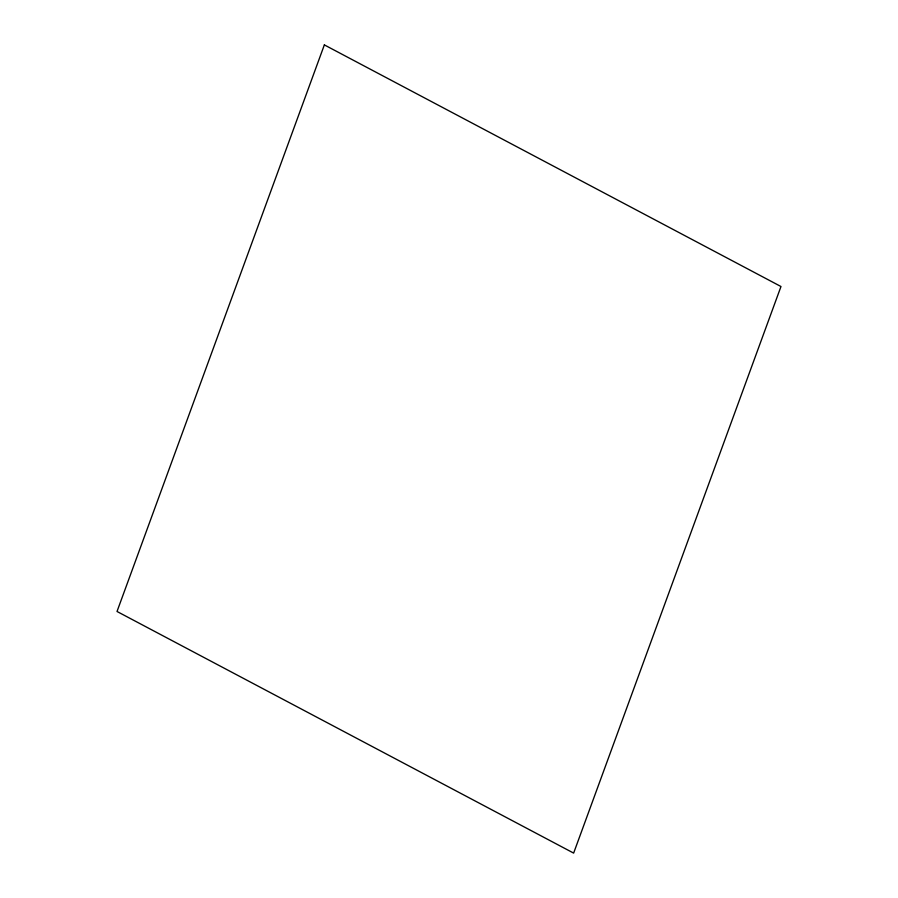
<?xml version="1.0" encoding="UTF-8"?>
<svg xmlns="http://www.w3.org/2000/svg" width="898" height="898" viewBox="0 0 898 898"><rect width="100%" height="100%" fill="white"/><g stroke="black" fill="none" stroke-linecap="round" stroke-linejoin="round"><path stroke-width="1.35" d="M324.358 44.9L117.021 611.482L573.642 853.1L780.979 286.518L324.358 44.9"/></g></svg>
